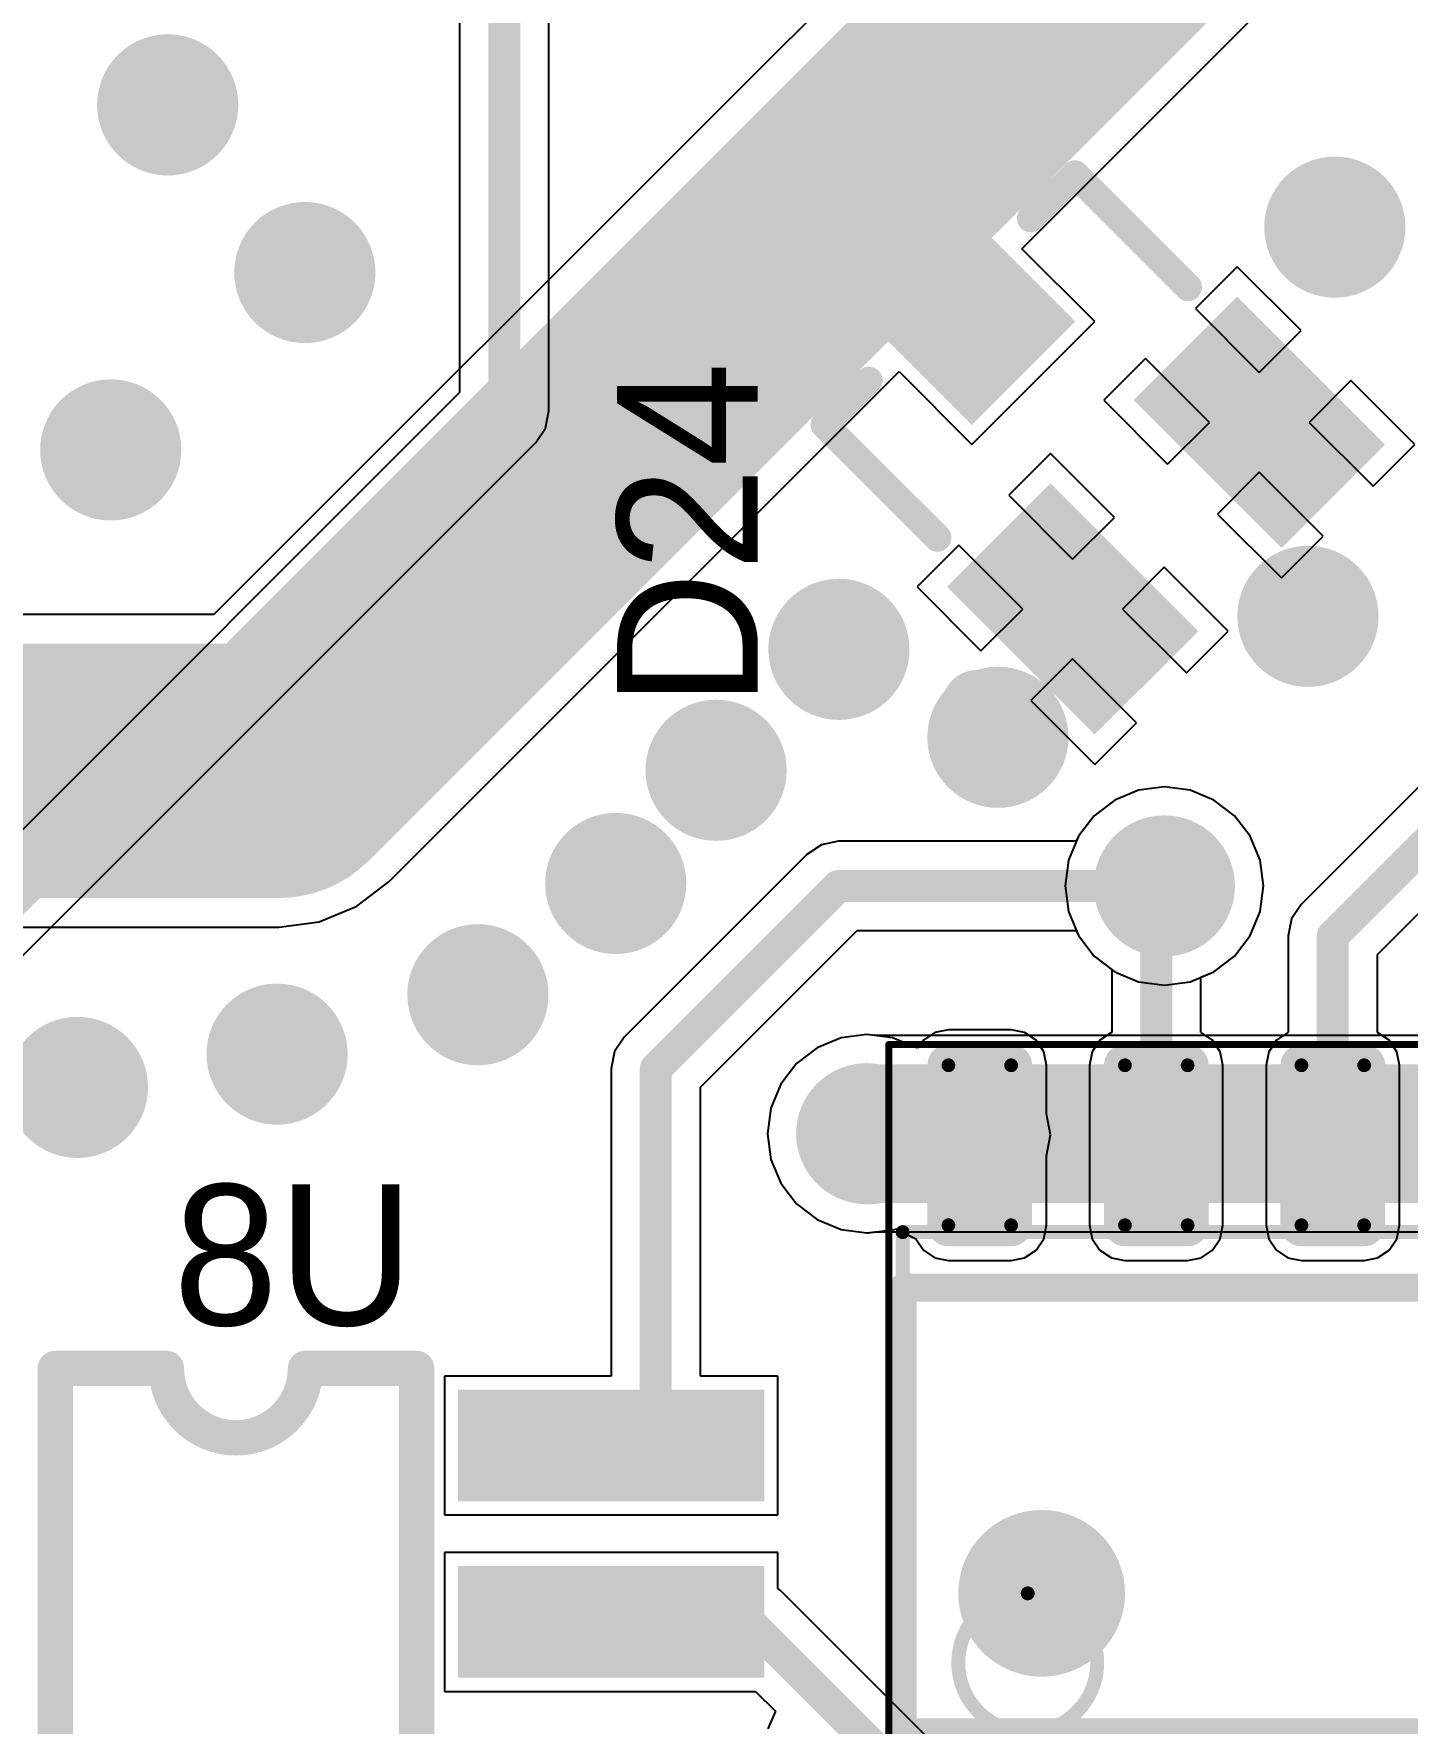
# Model space of a CAD drawing. Header units: millimetres. Extents: x 0 to 7.36, y -3.03 to 0.
# Drawn here: x 2.4599 to 2.849, y -0.9578 to -0.4791 of the extents above; entities that cross this region are included whole.
import ezdxf

# ---------------------------------------------------------------- set-up
doc = ezdxf.new("R2010")
doc.units = ezdxf.units.MM
doc.header["$MEASUREMENT"] = 0
for name, color, linetype in [('BottomLayer', 5, 'Continuous'), ('BottomOverlay', 54, 'Continuous'), ('BottomPaste', 16, 'Continuous'), ('BottomSolder', 6, 'Continuous'), ('Mechanical13', 56, 'Continuous'), ('Mechanical15', 56, 'Continuous'), ('MultiLayer', 9, 'Continuous'), ('TopLayer', 1, 'Continuous'), ('TopOverlay', 2, 'Continuous'), ('TopPaste', 8, 'Continuous'), ('TopSolder', 216, 'Continuous'), ('ViaHoleLayer', 16, 'Continuous')]:
    doc.layers.add(name, color=color, linetype=linetype)

# ---------------------------------------------------------------- blocks, each defined once
blk = doc.blocks.new('SOT23_4')
at = {"layer": 'TopLayer'}
for points in [[(-0.01673, 0.01772), (0.01673, 0.01772), (-0.01673, 0.0689), (0.01673, 0.0689)], [(-0.05413, -0.0689), (-0.02067, -0.0689), (-0.05413, -0.01772), (-0.02067, -0.01772)], [(0.02067, -0.0689), (0.05413, -0.0689), (0.02067, -0.01772), (0.05413, -0.01772)]]:
    blk.add_solid(points, dxfattribs=at)
at = {"layer": 'TopOverlay', "const_width": 0.00787}
for points in [[(-0.0502, 0.04331), (-0.03248, 0.04331)], [(-0.0502, 0.04331), (-0.0502, -0.00197)], [(0.03248, 0.04331), (0.0502, 0.04331)], [(0.0502, 0.04331), (0.0502, -0.00197)]]:
    blk.add_lwpolyline(points, dxfattribs=at)
at = {"layer": 'TopOverlay'}
for points, const_width in [([(-0.05217, 0.04331, 1), (-0.04823, 0.04331, 1)], 0.00394), ([(-0.05217, 0.04331, 1), (-0.04823, 0.04331, 1)], 0.00394), ([(-0.03445, 0.04331, 1), (-0.03051, 0.04331, 1)], 0.00394), ([(0.03051, 0.04331, 1), (0.03445, 0.04331, 1)], 0.00394), ([(0.04823, 0.04331, 1), (0.05217, 0.04331, 1)], 0.00394), ([(0.04823, 0.04331, 1), (0.05217, 0.04331, 1)], 0.00394), ([(-0.05217, -0.00197, 1), (-0.04823, -0.00197, 1)], 0.00394), ([(0.04823, -0.00197, 1), (0.05217, -0.00197, 1)], 0.00394), ([(-0.07087, -0.04331, 1), (-0.08071, -0.04331, 1)], 0.00984), ([(-0.08317, -0.04331, 1), (-0.07825, -0.04331, 1)], 0.00492), ([(-0.07333, -0.04331, 1), (-0.06841, -0.04331, 1)], 0.00492)]:
    blk.add_lwpolyline(points, format="xyb", close=True, dxfattribs=dict(at, const_width=const_width))
at = {"layer": 'TopPaste'}
for points in [[(-0.01673, 0.01772), (0.01673, 0.01772), (-0.01673, 0.0689), (0.01673, 0.0689)], [(-0.05413, -0.0689), (-0.02067, -0.0689), (-0.05413, -0.01772), (-0.02067, -0.01772)], [(0.02067, -0.0689), (0.05413, -0.0689), (0.02067, -0.01772), (0.05413, -0.01772)]]:
    blk.add_solid(points, dxfattribs=at)
at = {"layer": 'TopSolder'}
for points in [[(-0.02073, 0.01372), (0.02073, 0.01372), (-0.02073, 0.0729), (0.02073, 0.0729)], [(-0.05813, -0.0729), (-0.01667, -0.0729), (-0.05813, -0.01372), (-0.01667, -0.01372)], [(0.01667, -0.0729), (0.05813, -0.0729), (0.01667, -0.01372), (0.05813, -0.01372)]]:
    blk.add_solid(points, dxfattribs=at)
blk = doc.blocks.new('D0016A_L_76')
at = {"layer": 'Mechanical13', "const_width": 0.00394}
for points in [[(-0.07874, 0.19685), (0.07874, 0.19685)], [(0.07874, 0.19685), (0.07874, -0.19685)]]:
    blk.add_lwpolyline(points, dxfattribs=at)
at = {"layer": 'Mechanical13'}
for points, const_width in [([(0.07776, 0.19685, 1), (0.07972, 0.19685, 1)], 0.00197), ([(0.07776, 0.19685, 1), (0.07972, 0.19685, 1)], 0.00197), ([(-0.02362, 0.16142, 1), (-0.06299, 0.16142, 1)], 0.00394), ([(-0.02461, 0.16142, 1), (-0.02264, 0.16142, 1)], 0.00197)]:
    blk.add_lwpolyline(points, format="xyb", close=True, dxfattribs=dict(at, const_width=const_width))
at = {"layer": 'Mechanical15', "const_width": 0.00197}
for points in [[(-0.13189, 0.20079), (0.13189, 0.20079)], [(0.13189, 0.20079), (0.13189, -0.20079)]]:
    blk.add_lwpolyline(points, dxfattribs=at)
at = {"layer": 'Mechanical15', "const_width": 0.000984}
blk.add_lwpolyline([(0.1314, 0.20079, 1), (0.13238, 0.20079, 1)], format="xyb", close=True, dxfattribs=at)
blk.add_lwpolyline([(0.1314, 0.20079, 1), (0.13238, 0.20079, 1)], format="xyb", close=True, dxfattribs=at)
at = {"layer": 'TopLayer', "const_width": 0.00195}
for points in [[(0.07971, 0.18388, 1), (0.08166, 0.18388, 1)], [(0.12503, 0.18388, 1), (0.12698, 0.18388, 1)], [(0.07971, 0.16612, 1), (0.08166, 0.16612, 1)], [(0.12503, 0.16612, 1), (0.12698, 0.16612, 1)], [(0.07971, 0.13388, 1), (0.08166, 0.13388, 1)], [(0.12503, 0.13388, 1), (0.12698, 0.13388, 1)], [(0.07971, 0.11612, 1), (0.08166, 0.11612, 1)], [(0.12503, 0.11612, 1), (0.12698, 0.11612, 1)], [(0.07971, 0.08388, 1), (0.08166, 0.08388, 1)], [(0.12503, 0.08388, 1), (0.12698, 0.08388, 1)], [(0.07971, 0.06612, 1), (0.08166, 0.06612, 1)], [(0.12503, 0.06612, 1), (0.12698, 0.06612, 1)]]:
    blk.add_lwpolyline(points, format="xyb", close=True, dxfattribs=at)
at = {"layer": 'TopLayer'}
for points in [[(0.12795, 0.16612), (0.12795, 0.18388), (0.07874, 0.16612), (0.07874, 0.18388)], [(0.126, 0.16417), (0.126, 0.18583), (0.08069, 0.16417), (0.08069, 0.18583)], [(0.126, 0.11417), (0.126, 0.13583), (0.08069, 0.11417), (0.08069, 0.13583)], [(0.12795, 0.11612), (0.12795, 0.13388), (0.07874, 0.11612), (0.07874, 0.13388)], [(0.12795, 0.06612), (0.12795, 0.08388), (0.07874, 0.06612), (0.07874, 0.08388)], [(0.126, 0.06417), (0.126, 0.08583), (0.08069, 0.06417), (0.08069, 0.08583)]]:
    blk.add_solid(points, dxfattribs=at)
at = {"layer": 'TopOverlay', "const_width": 0.00787}
for points in [[(-0.06299, 0.19685), (0.06299, 0.19685)], [(-0.06299, 0.19685), (-0.06299, -0.19685)], [(0.06299, 0.19685), (0.06299, -0.19685)]]:
    blk.add_lwpolyline(points, dxfattribs=at)
at = {"layer": 'TopOverlay'}
for points, const_width in [([(-0.06496, 0.19685, 1), (-0.06102, 0.19685, 1)], 0.00394), ([(-0.06496, 0.19685, 1), (-0.06102, 0.19685, 1)], 0.00394), ([(0.06102, 0.19685, 1), (0.06496, 0.19685, 1)], 0.00394), ([(0.06102, 0.19685, 1), (0.06496, 0.19685, 1)], 0.00394), ([(-0.01181, 0.15748, 1), (-0.03543, 0.15748, 1)], 0.02362), ([(-0.04134, 0.15748, 1), (-0.02953, 0.15748, 1)], 0.01181), ([(-0.01772, 0.15748, 1), (-0.00591, 0.15748, 1)], 0.01181)]:
    blk.add_lwpolyline(points, format="xyb", close=True, dxfattribs=dict(at, const_width=const_width))
at = {"layer": 'TopPaste', "const_width": 0.00195}
for points in [[(0.07971, 0.18388, 1), (0.08166, 0.18388, 1)], [(0.12503, 0.18388, 1), (0.12698, 0.18388, 1)], [(0.07971, 0.16612, 1), (0.08166, 0.16612, 1)], [(0.12503, 0.16612, 1), (0.12698, 0.16612, 1)], [(0.07971, 0.13388, 1), (0.08166, 0.13388, 1)], [(0.12503, 0.13388, 1), (0.12698, 0.13388, 1)], [(0.07971, 0.11612, 1), (0.08166, 0.11612, 1)], [(0.12503, 0.11612, 1), (0.12698, 0.11612, 1)], [(0.07971, 0.08388, 1), (0.08166, 0.08388, 1)], [(0.12503, 0.08388, 1), (0.12698, 0.08388, 1)], [(0.07971, 0.06612, 1), (0.08166, 0.06612, 1)], [(0.12503, 0.06612, 1), (0.12698, 0.06612, 1)]]:
    blk.add_lwpolyline(points, format="xyb", close=True, dxfattribs=at)
at = {"layer": 'TopPaste'}
for points in [[(0.12795, 0.16612), (0.12795, 0.18388), (0.07874, 0.16612), (0.07874, 0.18388)], [(0.126, 0.16417), (0.126, 0.18583), (0.08069, 0.16417), (0.08069, 0.18583)], [(0.126, 0.11417), (0.126, 0.13583), (0.08069, 0.11417), (0.08069, 0.13583)], [(0.12795, 0.11612), (0.12795, 0.13388), (0.07874, 0.11612), (0.07874, 0.13388)], [(0.12795, 0.06612), (0.12795, 0.08388), (0.07874, 0.06612), (0.07874, 0.08388)], [(0.126, 0.06417), (0.126, 0.08583), (0.08069, 0.06417), (0.08069, 0.08583)]]:
    blk.add_solid(points, dxfattribs=at)
at = {"layer": 'TopSolder', "const_width": 0.00595}
for points in [[(0.07771, 0.18388, 1), (0.08366, 0.18388, 1)], [(0.12303, 0.18388, 1), (0.12898, 0.18388, 1)], [(0.07771, 0.16612, 1), (0.08366, 0.16612, 1)], [(0.12303, 0.16612, 1), (0.12898, 0.16612, 1)], [(0.07771, 0.13388, 1), (0.08366, 0.13388, 1)], [(0.12303, 0.13388, 1), (0.12898, 0.13388, 1)], [(0.07771, 0.11612, 1), (0.08366, 0.11612, 1)], [(0.12303, 0.11612, 1), (0.12898, 0.11612, 1)], [(0.07771, 0.08388, 1), (0.08366, 0.08388, 1)], [(0.12303, 0.08388, 1), (0.12898, 0.08388, 1)], [(0.07771, 0.06612, 1), (0.08366, 0.06612, 1)], [(0.12303, 0.06612, 1), (0.12898, 0.06612, 1)]]:
    blk.add_lwpolyline(points, format="xyb", close=True, dxfattribs=at)
at = {"layer": 'TopSolder'}
for points in [[(0.126, 0.16017), (0.126, 0.18983), (0.08069, 0.16017), (0.08069, 0.18983)], [(0.13195, 0.16612), (0.13195, 0.18388), (0.07474, 0.16612), (0.07474, 0.18388)], [(0.126, 0.11017), (0.126, 0.13983), (0.08069, 0.11017), (0.08069, 0.13983)], [(0.13195, 0.11612), (0.13195, 0.13388), (0.07474, 0.11612), (0.07474, 0.13388)], [(0.126, 0.06017), (0.126, 0.08983), (0.08069, 0.06017), (0.08069, 0.08983)], [(0.13195, 0.06612), (0.13195, 0.08388), (0.07474, 0.06612), (0.07474, 0.08388)]]:
    blk.add_solid(points, dxfattribs=at)
blk = doc.blocks.new('ULN2003BDR_B_96')
at = {"layer": 'BottomLayer'}
for points in [[(-0.14567, 0.16319), (-0.06693, 0.16319), (-0.14567, 0.18681), (-0.06693, 0.18681)], [(0.06693, 0.16319), (0.14567, 0.16319), (0.06693, 0.18681), (0.14567, 0.18681)], [(-0.14567, 0.11319), (-0.06693, 0.11319), (-0.14567, 0.13681), (-0.06693, 0.13681)], [(0.06693, 0.11319), (0.14567, 0.11319), (0.06693, 0.13681), (0.14567, 0.13681)], [(-0.14567, 0.06319), (-0.06693, 0.06319), (-0.14567, 0.08681), (-0.06693, 0.08681)], [(0.06693, 0.06319), (0.14567, 0.06319), (0.06693, 0.08681), (0.14567, 0.08681)], [(-0.14567, 0.01319), (-0.06693, 0.01319), (-0.14567, 0.03681), (-0.06693, 0.03681)], [(0.06693, 0.01319), (0.14567, 0.01319), (0.06693, 0.03681), (0.14567, 0.03681)], [(-0.14567, -0.03681), (-0.06693, -0.03681), (-0.14567, -0.01319), (-0.06693, -0.01319)], [(0.06693, -0.03681), (0.14567, -0.03681), (0.06693, -0.01319), (0.14567, -0.01319)], [(-0.14567, -0.08681), (-0.06693, -0.08681), (-0.14567, -0.06319), (-0.06693, -0.06319)], [(0.06693, -0.08681), (0.14567, -0.08681), (0.06693, -0.06319), (0.14567, -0.06319)], [(-0.14567, -0.13681), (-0.06693, -0.13681), (-0.14567, -0.11319), (-0.06693, -0.11319)], [(0.06693, -0.13681), (0.14567, -0.13681), (0.06693, -0.11319), (0.14567, -0.11319)], [(-0.14567, -0.18681), (-0.06693, -0.18681), (-0.14567, -0.16319), (-0.06693, -0.16319)], [(0.06693, -0.18681), (0.14567, -0.18681), (0.06693, -0.16319), (0.14567, -0.16319)]]:
    blk.add_solid(points, dxfattribs=at)
at = {"layer": 'BottomOverlay', "const_width": 0.01}
for points in [[(0.05119, 0.19683), (-0.05119, 0.19683)], [(-0.05119, 0.19683), (-0.05119, -0.19683)], [(0.05119, 0.19683), (0.05119, -0.19683)], [(-0.01969, -0.19683), (-0.05119, -0.19683)], [(0.05119, -0.19683), (0.01969, -0.19683)]]:
    blk.add_lwpolyline(points, dxfattribs=at)
at = {"layer": 'BottomOverlay', "const_width": 0.005}
for points in [[(-0.05369, 0.19683, 1), (-0.04869, 0.19683, 1)], [(-0.05369, 0.19683, 1), (-0.04869, 0.19683, 1)], [(0.04869, 0.19683, 1), (0.05369, 0.19683, 1)], [(0.04869, 0.19683, 1), (0.05369, 0.19683, 1)], [(-0.05369, -0.19683, 1), (-0.04869, -0.19683, 1)], [(-0.05369, -0.19683, 1), (-0.04869, -0.19683, 1)], [(-0.02219, -0.19683, 1), (-0.01719, -0.19683, 1)], [(-0.02219, -0.19685, 1), (-0.01719, -0.19685, 1)], [(0.01719, -0.19683, 1), (0.02219, -0.19683, 1)], [(0.01719, -0.19685, 1), (0.02219, -0.19685, 1)], [(0.04869, -0.19683, 1), (0.05369, -0.19683, 1)], [(0.04869, -0.19683, 1), (0.05369, -0.19683, 1)]]:
    blk.add_lwpolyline(points, format="xyb", close=True, dxfattribs=at)
at = {"layer": 'BottomOverlay', "const_width": 0.01}
blk.add_lwpolyline([(-0.01969, -0.19685, -1), (0.01969, -0.19685)], format="xyb", dxfattribs=at)
at = {"layer": 'BottomPaste'}
for points in [[(-0.14567, 0.16319), (-0.06693, 0.16319), (-0.14567, 0.18681), (-0.06693, 0.18681)], [(0.06693, 0.16319), (0.14567, 0.16319), (0.06693, 0.18681), (0.14567, 0.18681)], [(-0.14567, 0.11319), (-0.06693, 0.11319), (-0.14567, 0.13681), (-0.06693, 0.13681)], [(0.06693, 0.11319), (0.14567, 0.11319), (0.06693, 0.13681), (0.14567, 0.13681)], [(-0.14567, 0.06319), (-0.06693, 0.06319), (-0.14567, 0.08681), (-0.06693, 0.08681)], [(0.06693, 0.06319), (0.14567, 0.06319), (0.06693, 0.08681), (0.14567, 0.08681)], [(-0.14567, 0.01319), (-0.06693, 0.01319), (-0.14567, 0.03681), (-0.06693, 0.03681)], [(0.06693, 0.01319), (0.14567, 0.01319), (0.06693, 0.03681), (0.14567, 0.03681)], [(-0.14567, -0.03681), (-0.06693, -0.03681), (-0.14567, -0.01319), (-0.06693, -0.01319)], [(0.06693, -0.03681), (0.14567, -0.03681), (0.06693, -0.01319), (0.14567, -0.01319)], [(-0.14567, -0.08681), (-0.06693, -0.08681), (-0.14567, -0.06319), (-0.06693, -0.06319)], [(0.06693, -0.08681), (0.14567, -0.08681), (0.06693, -0.06319), (0.14567, -0.06319)], [(-0.14567, -0.13681), (-0.06693, -0.13681), (-0.14567, -0.11319), (-0.06693, -0.11319)], [(0.06693, -0.13681), (0.14567, -0.13681), (0.06693, -0.11319), (0.14567, -0.11319)], [(-0.14567, -0.18681), (-0.06693, -0.18681), (-0.14567, -0.16319), (-0.06693, -0.16319)], [(0.06693, -0.18681), (0.14567, -0.18681), (0.06693, -0.16319), (0.14567, -0.16319)]]:
    blk.add_solid(points, dxfattribs=at)
at = {"layer": 'BottomSolder'}
for points in [[(-0.14967, 0.15919), (-0.06293, 0.15919), (-0.14967, 0.19081), (-0.06293, 0.19081)], [(0.06293, 0.15919), (0.14967, 0.15919), (0.06293, 0.19081), (0.14967, 0.19081)], [(-0.14967, 0.10919), (-0.06293, 0.10919), (-0.14967, 0.14081), (-0.06293, 0.14081)], [(0.06293, 0.10919), (0.14967, 0.10919), (0.06293, 0.14081), (0.14967, 0.14081)], [(-0.14967, 0.05919), (-0.06293, 0.05919), (-0.14967, 0.09081), (-0.06293, 0.09081)], [(0.06293, 0.05919), (0.14967, 0.05919), (0.06293, 0.09081), (0.14967, 0.09081)], [(-0.14967, 0.00919), (-0.06293, 0.00919), (-0.14967, 0.04081), (-0.06293, 0.04081)], [(0.06293, 0.00919), (0.14967, 0.00919), (0.06293, 0.04081), (0.14967, 0.04081)], [(-0.14967, -0.04081), (-0.06293, -0.04081), (-0.14967, -0.00919), (-0.06293, -0.00919)], [(0.06293, -0.04081), (0.14967, -0.04081), (0.06293, -0.00919), (0.14967, -0.00919)], [(-0.14967, -0.09081), (-0.06293, -0.09081), (-0.14967, -0.05919), (-0.06293, -0.05919)], [(0.06293, -0.09081), (0.14967, -0.09081), (0.06293, -0.05919), (0.14967, -0.05919)], [(-0.14967, -0.14081), (-0.06293, -0.14081), (-0.14967, -0.10919), (-0.06293, -0.10919)], [(0.06293, -0.14081), (0.14967, -0.14081), (0.06293, -0.10919), (0.14967, -0.10919)], [(-0.14967, -0.19081), (-0.06293, -0.19081), (-0.14967, -0.15919), (-0.06293, -0.15919)], [(0.06293, -0.19081), (0.14967, -0.19081), (0.06293, -0.15919), (0.14967, -0.15919)]]:
    blk.add_solid(points, dxfattribs=at)

msp = doc.modelspace()

# ---------------------------------------------------------------- linework, layer by layer
at = {"layer": 'BottomLayer'}
for p, q in [((2.60581, -0.58596), (2.60581, -0.39204)), ((2.58052, -0.39728), (2.58052, -0.58072)), ((2.58052, -0.58072), (2.40191, -0.75933)), ((2.60484, -0.5908), (2.60581, -0.58596)), ((2.6021, -0.5949), (2.60484, -0.5908)), ((2.42349, -0.77351), (2.6021, -0.5949)), ((2.77288, -0.69338), (2.7661, -0.69619)), ((2.78016, -0.69242), (2.77288, -0.69338)), ((2.78744, -0.69338), (2.78016, -0.69242)), ((2.79422, -0.69619), (2.78744, -0.69338)), ((2.7661, -0.69619), (2.76028, -0.70066)), ((2.80004, -0.70066), (2.79422, -0.69619)), ((2.76028, -0.70066), (2.75581, -0.70648)), ((2.80451, -0.70648), (2.80004, -0.70066)), ((2.68787, -0.70789), (2.68303, -0.70885)), ((2.75523, -0.70789), (2.68787, -0.70789)), ((2.75581, -0.70648), (2.75523, -0.70789)), ((2.80732, -0.71326), (2.80451, -0.70648)), ((2.67893, -0.71159), (2.62715, -0.76337)), ((2.68303, -0.70885), (2.67893, -0.71159)), ((2.80828, -0.72054), (2.80732, -0.71326)), ((2.80732, -0.72781), (2.80828, -0.72054)), ((2.80451, -0.73459), (2.80732, -0.72781)), ((2.64874, -0.77755), (2.69311, -0.73318)), ((2.69311, -0.73318), (2.75523, -0.73318)), ((2.75523, -0.73318), (2.75581, -0.73459)), ((2.75581, -0.73459), (2.76028, -0.74042)), ((2.80004, -0.74042), (2.80451, -0.73459)), ((2.76028, -0.74042), (2.7661, -0.74488)), ((2.79422, -0.74488), (2.80004, -0.74042)), ((2.7661, -0.74488), (2.77288, -0.74769)), ((2.78744, -0.74769), (2.79422, -0.74488)), ((2.77288, -0.74769), (2.78016, -0.74865)), ((2.78016, -0.74865), (2.78744, -0.74769)), ((2.62715, -0.76337), (2.62441, -0.76748)), ((2.68858, -0.76358), (2.6818, -0.76639)), ((2.69586, -0.76263), (2.68858, -0.76358)), ((2.69827, -0.76294), (2.69586, -0.76263)), ((3.00151, -0.76294), (2.69827, -0.76294)), ((2.62441, -0.76748), (2.62345, -0.77231)), ((2.6818, -0.76639), (2.67598, -0.77086)), ((2.62345, -0.77231), (2.62345, -0.85941)), ((2.67598, -0.77086), (2.67151, -0.77668)), ((2.64874, -0.85941), (2.64874, -0.77755)), ((2.67151, -0.77668), (2.6687, -0.78346)), ((2.6687, -0.78346), (2.66774, -0.79074)), ((2.66774, -0.79074), (2.6687, -0.79802)), ((2.6687, -0.79802), (2.67151, -0.8048)), ((2.67151, -0.8048), (2.67598, -0.81062)), ((2.67598, -0.81062), (2.6818, -0.81509)), ((2.6818, -0.81509), (2.68858, -0.8179)), ((2.68858, -0.8179), (2.69586, -0.81885)), ((2.69586, -0.81885), (2.69827, -0.81854)), ((2.69827, -0.81854), (3.15103, -0.81854)), ((2.62345, -0.85941), (2.5762, -0.85941)), ((2.5762, -0.85941), (2.5762, -0.89878)), ((2.67069, -0.85941), (2.64874, -0.85941)), ((2.67069, -0.89878), (2.67069, -0.85941)), ((2.5762, -0.89878), (2.67069, -0.89878)), ((2.67069, -0.90941), (2.5762, -0.90941)), ((2.5762, -0.90941), (2.5762, -0.94878)), ((2.67069, -0.91964), (2.67069, -0.90941)), ((2.67146, -0.92015), (2.67069, -0.91964)), ((2.81667, -1.06536), (2.67146, -0.92015)), ((2.5762, -0.94878), (2.66433, -0.94878)), ((2.66433, -0.94878), (2.66996, -0.95441)), ((2.66996, -0.95441), (2.66788, -0.95941))]:
    msp.add_line(p, q, dxfattribs=at)
for points, const_width in [([(2.59316, -0.58596), (2.59316, -0.39204)], 0.00906), ([(2.41085, -0.76827), (2.59316, -0.58596)], 0.00906), ([(2.63609, -0.77231), (2.68787, -0.72054)], 0.00906), ([(2.68787, -0.72054), (2.78016, -0.72054)], 0.00906), ([(2.63609, -0.88248), (2.63609, -0.77231)], 0.00906), ([(2.69586, -0.79074), (3.02931, -0.79074)], 0.03937), ([(2.62344, -0.87909), (2.62683, -0.88248)], 0.00906), ([(2.62683, -0.88248), (2.63609, -0.88248)], 0.00906), ([(2.62344, -0.92909), (2.66252, -0.92909)], 0.00906), ([(2.66252, -0.92909), (2.82535, -1.09193)], 0.00906)]:
    msp.add_lwpolyline(points, dxfattribs=dict(at, const_width=const_width))
for points, const_width in [([(2.48782, -0.49922, 1), (2.50782, -0.49922, 1)], 0.02), ([(2.81846, -0.53386, 1), (2.83846, -0.53386, 1)], 0.02), ([(2.52667, -0.54673, 1), (2.54667, -0.54673, 1)], 0.02), ([(2.47169, -0.59699, 1), (2.49169, -0.59699, 1)], 0.02), ([(2.5909, -0.58596, 1), (2.59543, -0.58596, 1)], 0.00453), ([(2.5909, -0.58596, 1), (2.59543, -0.58596, 1)], 0.00453), ([(2.81084, -0.64414, 1), (2.83084, -0.64414, 1)], 0.02), ([(2.67797, -0.6535, 1), (2.69797, -0.6535, 1)], 0.02), ([(2.72301, -0.67841, 1), (2.74301, -0.67841, 1)], 0.02), ([(2.64318, -0.68777, 1), (2.66318, -0.68777, 1)], 0.02), ([(2.61475, -0.71983, 1), (2.63475, -0.71983, 1)], 0.02), ([(2.77016, -0.72054, 1), (2.79016, -0.72054, 1)], 0.02), ([(2.68561, -0.72054, 1), (2.69013, -0.72054, 1)], 0.00453), ([(2.68561, -0.72054, 1), (2.69013, -0.72054, 1)], 0.00453), ([(2.7779, -0.72054, 1), (2.78243, -0.72054, 1)], 0.00453), ([(2.5757, -0.75137, 1), (2.5957, -0.75137, 1)], 0.02), ([(2.51881, -0.7682, 1), (2.53881, -0.7682, 1)], 0.02), ([(2.46226, -0.77762, 1), (2.48226, -0.77762, 1)], 0.02), ([(2.63383, -0.77231, 1), (2.63835, -0.77231, 1)], 0.00453), ([(2.63383, -0.77231, 1), (2.63835, -0.77231, 1)], 0.00453), ([(2.68586, -0.79074, 1), (2.70586, -0.79074, 1)], 0.02), ([(2.68602, -0.79074, 1), (2.7057, -0.79074, 1)], 0.01969), ([(2.62118, -0.87909, 1), (2.62571, -0.87909, 1)], 0.00453), ([(2.62457, -0.88248, 1), (2.62909, -0.88248, 1)], 0.00453), ([(2.62457, -0.88248, 1), (2.62909, -0.88248, 1)], 0.00453), ([(2.63383, -0.88248, 1), (2.63835, -0.88248, 1)], 0.00453), ([(2.63383, -0.88248, 1), (2.63835, -0.88248, 1)], 0.00453), ([(2.62118, -0.92909, 1), (2.62571, -0.92909, 1)], 0.00453), ([(2.66026, -0.92909, 1), (2.66479, -0.92909, 1)], 0.00453), ([(2.66026, -0.92909, 1), (2.66479, -0.92909, 1)], 0.00453)]:
    msp.add_lwpolyline(points, format="xyb", close=True, dxfattribs=dict(at, const_width=const_width))
at = {"layer": 'MultiLayer', "const_width": 0.02}
for points in [[(2.48782, -0.49922, 1), (2.50782, -0.49922, 1)], [(2.81846, -0.53386, 1), (2.83846, -0.53386, 1)], [(2.52667, -0.54673, 1), (2.54667, -0.54673, 1)], [(2.47169, -0.59699, 1), (2.49169, -0.59699, 1)], [(2.81084, -0.64414, 1), (2.83084, -0.64414, 1)], [(2.67797, -0.6535, 1), (2.69797, -0.6535, 1)], [(2.72301, -0.67841, 1), (2.74301, -0.67841, 1)], [(2.64318, -0.68777, 1), (2.66318, -0.68777, 1)], [(2.61475, -0.71983, 1), (2.63475, -0.71983, 1)], [(2.77016, -0.72054, 1), (2.79016, -0.72054, 1)], [(2.5757, -0.75137, 1), (2.5957, -0.75137, 1)], [(2.51881, -0.7682, 1), (2.53881, -0.7682, 1)], [(2.46226, -0.77762, 1), (2.48226, -0.77762, 1)], [(2.68586, -0.79074, 1), (2.70586, -0.79074, 1)]]:
    msp.add_lwpolyline(points, format="xyb", close=True, dxfattribs=at)
at = {"layer": 'TopLayer'}
for p, q in [((2.75497, -0.39962), (2.66224, -0.49235)), ((2.73981, -0.54001), (2.80487, -0.47495)), ((2.66224, -0.49235), (2.51092, -0.64367)), ((2.66224, -0.49235), (2.66224, -0.49235)), ((2.76044, -0.56064), (2.73981, -0.54001)), ((2.80081, -0.54511), (2.78897, -0.55694)), ((2.8189, -0.5632), (2.80081, -0.54511)), ((2.78897, -0.55694), (2.80707, -0.57503)), ((2.72564, -0.59544), (2.76044, -0.56064)), ((2.80707, -0.57503), (2.8189, -0.5632)), ((2.77483, -0.57108), (2.763, -0.58291)), ((2.79293, -0.58918), (2.77483, -0.57108)), ((2.56056, -0.71926), (2.70501, -0.57481)), ((2.70501, -0.57481), (2.72564, -0.59544)), ((2.83304, -0.57734), (2.82121, -0.58918)), ((2.85114, -0.59544), (2.83304, -0.57734)), ((2.763, -0.58291), (2.7811, -0.60101)), ((2.7811, -0.60101), (2.79293, -0.58918)), ((2.82121, -0.58918), (2.83931, -0.60727)), ((2.74791, -0.598), (2.73608, -0.60983)), ((2.76601, -0.6161), (2.74791, -0.598)), ((2.83931, -0.60727), (2.85114, -0.59544)), ((2.80707, -0.60332), (2.79524, -0.61515)), ((2.82516, -0.62141), (2.80707, -0.60332)), ((2.73608, -0.60983), (2.75418, -0.62793)), ((2.75418, -0.62793), (2.76601, -0.6161)), ((2.79524, -0.61515), (2.81333, -0.63324)), ((2.81333, -0.63324), (2.82516, -0.62141)), ((2.72194, -0.62397), (2.71011, -0.63581)), ((2.74003, -0.64207), (2.72194, -0.62397)), ((2.78015, -0.63024), (2.76832, -0.64207)), ((2.79824, -0.64833), (2.78015, -0.63024)), ((2.71011, -0.63581), (2.7282, -0.6539)), ((2.51092, -0.64367), (2.33401, -0.64367)), ((2.7282, -0.6539), (2.74003, -0.64207)), ((2.76832, -0.64207), (2.78641, -0.66016)), ((2.78641, -0.66016), (2.79824, -0.64833)), ((2.75418, -0.65621), (2.74234, -0.66804)), ((2.77227, -0.67431), (2.75418, -0.65621)), ((2.74234, -0.66804), (2.76044, -0.68614)), ((2.76044, -0.68614), (2.77227, -0.67431)), ((2.86572, -0.67898), (2.81894, -0.72577)), ((2.77288, -0.69338), (2.7661, -0.69619)), ((2.78016, -0.69242), (2.77288, -0.69338)), ((2.78744, -0.69338), (2.78016, -0.69242)), ((2.79422, -0.69619), (2.78744, -0.69338)), ((2.7661, -0.69619), (2.76028, -0.70066)), ((2.80004, -0.70066), (2.79422, -0.69619)), ((2.76028, -0.70066), (2.75581, -0.70648)), ((2.80451, -0.70648), (2.80004, -0.70066)), ((2.84053, -0.73995), (2.8799, -0.70057)), ((2.75581, -0.70648), (2.753, -0.71326)), ((2.80732, -0.71326), (2.80451, -0.70648)), ((2.753, -0.71326), (2.75205, -0.72054)), ((2.80828, -0.72054), (2.80732, -0.71326)), ((2.55139, -0.72629), (2.56056, -0.71926)), ((2.75205, -0.72054), (2.753, -0.72781)), ((2.80732, -0.72781), (2.80828, -0.72054)), ((2.54072, -0.73072), (2.55139, -0.72629)), ((2.81894, -0.72577), (2.8162, -0.72987)), ((2.33401, -0.73223), (2.52926, -0.73223)), ((2.52926, -0.73223), (2.54072, -0.73072)), ((2.753, -0.72781), (2.75581, -0.73459)), ((2.80451, -0.73459), (2.80732, -0.72781)), ((2.8162, -0.72987), (2.81524, -0.73471)), ((2.75581, -0.73459), (2.76028, -0.74042)), ((2.80004, -0.74042), (2.80451, -0.73459)), ((2.81524, -0.73471), (2.81524, -0.76209)), ((2.76028, -0.74042), (2.76524, -0.74422)), ((2.79422, -0.74488), (2.80004, -0.74042)), ((2.84053, -0.76209), (2.84053, -0.73995)), ((2.76524, -0.74422), (2.76524, -0.76209)), ((2.79053, -0.74641), (2.79422, -0.74488)), ((2.79053, -0.76209), (2.79053, -0.74641)), ((2.68858, -0.76358), (2.6818, -0.76639)), ((2.69586, -0.76263), (2.68858, -0.76358)), ((2.70313, -0.76358), (2.69586, -0.76263)), ((2.70992, -0.76639), (2.70313, -0.76358)), ((2.71192, -0.76428), (2.71058, -0.76628)), ((2.71517, -0.76211), (2.71192, -0.76428)), ((2.719, -0.76134), (2.71517, -0.76211)), ((2.73676, -0.76134), (2.719, -0.76134)), ((2.74059, -0.76211), (2.73676, -0.76134)), ((2.74384, -0.76428), (2.74059, -0.76211)), ((2.74601, -0.76753), (2.74384, -0.76428)), ((2.76192, -0.76428), (2.75975, -0.76753)), ((2.76517, -0.76211), (2.76192, -0.76428)), ((2.76524, -0.76209), (2.76517, -0.76211)), ((2.79059, -0.76211), (2.79053, -0.76209)), ((2.79384, -0.76428), (2.79059, -0.76211)), ((2.79601, -0.76753), (2.79384, -0.76428)), ((2.81192, -0.76428), (2.80975, -0.76753)), ((2.81517, -0.76211), (2.81192, -0.76428)), ((2.81524, -0.76209), (2.81517, -0.76211)), ((2.84059, -0.76211), (2.84053, -0.76209)), ((2.84384, -0.76428), (2.84059, -0.76211)), ((2.84601, -0.76753), (2.84384, -0.76428)), ((2.6818, -0.76639), (2.67598, -0.77086)), ((2.71058, -0.76628), (2.70992, -0.76639)), ((2.74677, -0.77136), (2.74601, -0.76753)), ((2.75975, -0.76753), (2.75899, -0.77136)), ((2.79677, -0.77136), (2.79601, -0.76753)), ((2.80975, -0.76753), (2.80899, -0.77136)), ((2.84678, -0.77136), (2.84601, -0.76753)), ((2.67598, -0.77086), (2.67151, -0.77668)), ((2.74677, -0.78514), (2.74677, -0.77136)), ((2.75899, -0.77136), (2.75899, -0.81667)), ((2.79677, -0.81667), (2.79677, -0.77136)), ((2.80899, -0.77136), (2.80899, -0.81667)), ((2.84678, -0.81667), (2.84678, -0.77136)), ((2.67151, -0.77668), (2.6687, -0.78346)), ((2.6687, -0.78346), (2.66774, -0.79074)), ((2.74795, -0.79106), (2.74677, -0.78514)), ((2.66774, -0.79074), (2.6687, -0.79802)), ((2.74677, -0.79698), (2.74795, -0.79106)), ((2.6687, -0.79802), (2.67151, -0.8048)), ((2.74677, -0.81667), (2.74677, -0.79698)), ((2.67151, -0.8048), (2.67598, -0.81062)), ((2.67598, -0.81062), (2.6818, -0.81509)), ((2.6818, -0.81509), (2.68858, -0.8179)), ((2.68858, -0.8179), (2.69586, -0.81885)), ((2.69639, -0.81886), (2.70358, -0.81791)), ((2.70358, -0.81791), (2.70409, -0.8177)), ((2.70409, -0.8177), (2.70975, -0.82051)), ((2.74601, -0.82051), (2.74677, -0.81667)), ((2.75899, -0.81667), (2.75975, -0.82051)), ((2.79601, -0.82051), (2.79677, -0.81667)), ((2.80899, -0.81667), (2.80975, -0.82051)), ((2.84601, -0.82051), (2.84678, -0.81667)), ((2.69586, -0.81885), (2.696, -0.81884)), ((2.696, -0.81884), (2.69618, -0.81886)), ((2.69618, -0.81886), (2.69639, -0.81886)), ((2.70975, -0.82051), (2.71192, -0.82376)), ((2.74384, -0.82376), (2.74601, -0.82051)), ((2.75975, -0.82051), (2.76192, -0.82376)), ((2.79384, -0.82376), (2.79601, -0.82051)), ((2.80975, -0.82051), (2.81192, -0.82376)), ((2.84384, -0.82376), (2.84601, -0.82051)), ((2.71192, -0.82376), (2.71517, -0.82593)), ((2.71517, -0.82593), (2.719, -0.82669)), ((2.719, -0.82669), (2.73676, -0.82669)), ((2.73676, -0.82669), (2.74059, -0.82593)), ((2.74059, -0.82593), (2.74384, -0.82376)), ((2.76192, -0.82376), (2.76517, -0.82593)), ((2.76517, -0.82593), (2.769, -0.82669)), ((2.769, -0.82669), (2.78676, -0.82669)), ((2.78676, -0.82669), (2.79059, -0.82593)), ((2.79059, -0.82593), (2.79384, -0.82376)), ((2.81192, -0.82376), (2.81517, -0.82593)), ((2.81517, -0.82593), (2.819, -0.82669)), ((2.819, -0.82669), (2.83676, -0.82669)), ((2.83676, -0.82669), (2.84059, -0.82593)), ((2.84059, -0.82593), (2.84384, -0.82376))]:
    msp.add_line(p, q, dxfattribs=at)
for points, const_width in [([(2.69355, -0.52365), (2.78628, -0.43093)], 0.07205), ([(2.52926, -0.68795), (2.69355, -0.52365)], 0.07205), ([(2.69355, -0.52365), (2.70239, -0.53249)], 0.04733), ([(2.33401, -0.68795), (2.52926, -0.68795)], 0.07205), ([(2.82788, -0.73471), (2.87467, -0.68793)], 0.00906), ([(2.77788, -0.72281), (2.78016, -0.72054)], 0.00906), ([(2.77788, -0.79106), (2.77788, -0.72281)], 0.00906), ([(2.82788, -0.79106), (2.82788, -0.73471)], 0.00906), ([(2.69586, -0.79074), (2.69618, -0.79106)], 0.03937), ([(2.69618, -0.79106), (2.69639, -0.79106)], 0.03937), ([(2.69639, -0.79106), (2.72788, -0.79106)], 0.02362)]:
    msp.add_lwpolyline(points, dxfattribs=dict(at, const_width=const_width))
for points, const_width in [([(2.48782, -0.49922, 1), (2.50782, -0.49922, 1)], 0.02), ([(2.67554, -0.52365, 1), (2.71156, -0.52365, 1)], 0.03602), ([(2.67554, -0.52365, 1), (2.71156, -0.52365, 1)], 0.03602), ([(2.68172, -0.52365, 1), (2.70538, -0.52365, 1)], 0.02366), ([(2.69056, -0.53249, 1), (2.71422, -0.53249, 1)], 0.02366), ([(2.81846, -0.53386, 1), (2.83846, -0.53386, 1)], 0.02), ([(2.52667, -0.54673, 1), (2.54667, -0.54673, 1)], 0.02), ([(2.47169, -0.59699, 1), (2.49169, -0.59699, 1)], 0.02), ([(2.81084, -0.64414, 1), (2.83084, -0.64414, 1)], 0.02), ([(2.67797, -0.6535, 1), (2.69797, -0.6535, 1)], 0.02), ([(2.51124, -0.68795, 1), (2.54727, -0.68795, 1)], 0.03602), ([(2.51124, -0.68795, 1), (2.54727, -0.68795, 1)], 0.03602), ([(2.72301, -0.67841, 1), (2.74301, -0.67841, 1)], 0.02), ([(2.64318, -0.68777, 1), (2.66318, -0.68777, 1)], 0.02), ([(2.61475, -0.71983, 1), (2.63475, -0.71983, 1)], 0.02), ([(2.77016, -0.72054, 1), (2.79016, -0.72054, 1)], 0.02), ([(2.7779, -0.72054, 1), (2.78243, -0.72054, 1)], 0.00453), ([(2.77562, -0.72281, 1), (2.78015, -0.72281, 1)], 0.00453), ([(2.77562, -0.72281, 1), (2.78015, -0.72281, 1)], 0.00453), ([(2.5757, -0.75137, 1), (2.5957, -0.75137, 1)], 0.02), ([(2.82562, -0.73471, 1), (2.83015, -0.73471, 1)], 0.00453), ([(2.82562, -0.73471, 1), (2.83015, -0.73471, 1)], 0.00453), ([(2.51881, -0.7682, 1), (2.53881, -0.7682, 1)], 0.02), ([(2.46226, -0.77762, 1), (2.48226, -0.77762, 1)], 0.02), ([(2.68586, -0.79074, 1), (2.70586, -0.79074, 1)], 0.02), ([(2.68602, -0.79074, 1), (2.7057, -0.79074, 1)], 0.01969), ([(2.68634, -0.79106, 1), (2.70602, -0.79106, 1)], 0.01969), ([(2.68634, -0.79106, 1), (2.70602, -0.79106, 1)], 0.01969), ([(2.68654, -0.79106, 1), (2.70623, -0.79106, 1)], 0.01969), ([(2.69048, -0.79106, 1), (2.70229, -0.79106, 1)], 0.01181), ([(2.72198, -0.79106, 1), (2.73379, -0.79106, 1)], 0.01181), ([(2.77562, -0.79106, 1), (2.78015, -0.79106, 1)], 0.00453), ([(2.82562, -0.79106, 1), (2.83015, -0.79106, 1)], 0.00453)]:
    msp.add_lwpolyline(points, format="xyb", close=True, dxfattribs=dict(at, const_width=const_width))
at = {"layer": 'ViaHoleLayer', "const_width": 0.00956}
for points in [[(2.49304, -0.49922, 1), (2.5026, -0.49922, 1)], [(2.82368, -0.53386, 1), (2.83325, -0.53386, 1)], [(2.53188, -0.54673, 1), (2.54145, -0.54673, 1)], [(2.47691, -0.59699, 1), (2.48647, -0.59699, 1)], [(2.81606, -0.64414, 1), (2.82562, -0.64414, 1)], [(2.68319, -0.6535, 1), (2.69275, -0.6535, 1)], [(2.72823, -0.67841, 1), (2.73779, -0.67841, 1)], [(2.6484, -0.68777, 1), (2.65796, -0.68777, 1)], [(2.61997, -0.71983, 1), (2.62953, -0.71983, 1)], [(2.77538, -0.72054, 1), (2.78494, -0.72054, 1)], [(2.58092, -0.75137, 1), (2.59048, -0.75137, 1)], [(2.52403, -0.7682, 1), (2.53359, -0.7682, 1)], [(2.46748, -0.77762, 1), (2.47704, -0.77762, 1)], [(2.69108, -0.79074, 1), (2.70064, -0.79074, 1)]]:
    msp.add_lwpolyline(points, format="xyb", close=True, dxfattribs=at)

# ---------------------------------------------------------------- block references
for name, p, rotation in [('SOT23_4', (2.75, -0.585), 45), ('D0016A_L_76', (2.90288, -0.89736), 90), ('ULN2003BDR_B_96', (2.51715, -1.05409), 180)]:
    msp.add_blockref(name, p, dxfattribs=dict(rotation=rotation))

# ---------------------------------------------------------------- texts
at = {"layer": 'BottomOverlay', "text_generation_flag": 2}
msp.add_text('U8', height=0.039894, dxfattribs=at).set_placement((2.56758, -0.845))
at = {"layer": 'TopOverlay'}
msp.add_text('D24', height=0.039894, rotation=90, dxfattribs=at).set_placement((2.665, -0.67))

doc.saveas('drawing.dxf')
